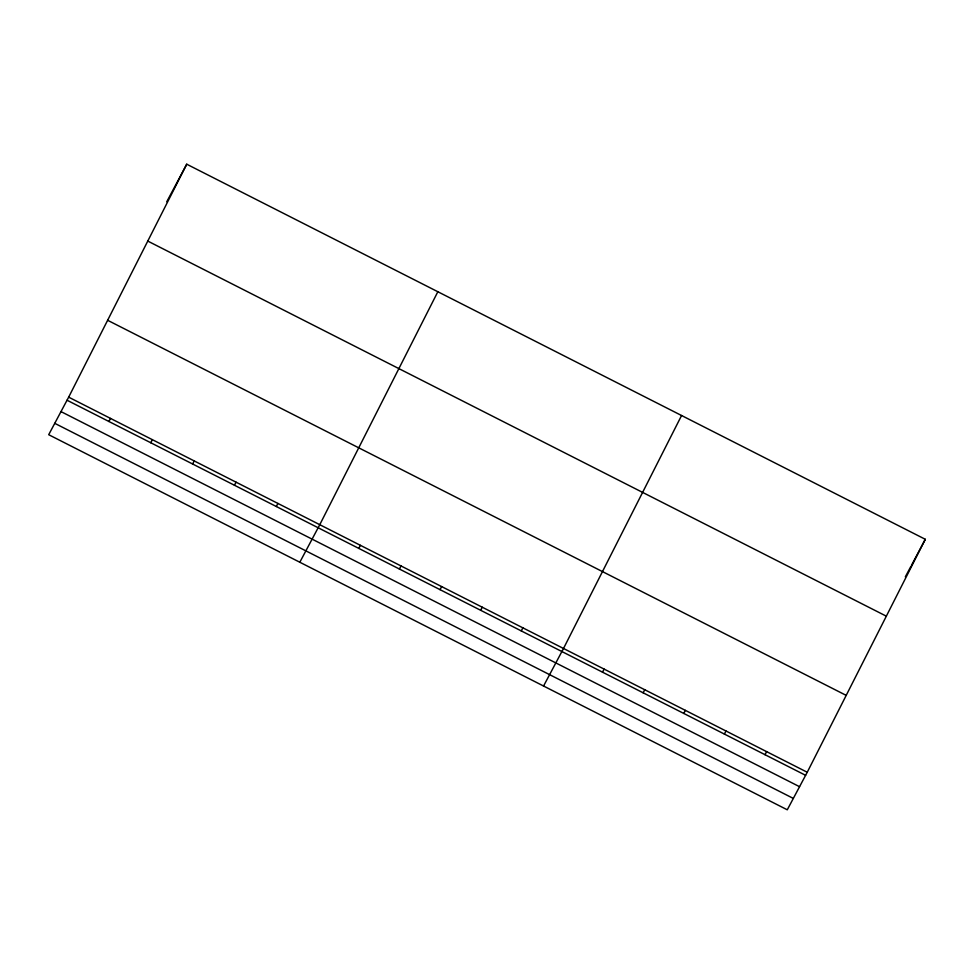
<?xml version="1.0" encoding="UTF-8"?>
<svg xmlns="http://www.w3.org/2000/svg" width="974" height="974" viewBox="0 0 974 974"><rect width="100%" height="100%" fill="white"/><g stroke="black" fill="none" stroke-linecap="round" stroke-linejoin="round"><path stroke-width="1.46" d="M68.667 397.161L186.728 164.204L925.3 539.292L807.239 772.26L787.272 809.796L48.7 434.708L68.667 397.161L807.239 772.26M437.837 291.737L319.776 524.694L299.822 562.241M681.569 415.508L563.508 648.477L543.553 686.025M166.761 201.74L186.728 164.204M108.881 421.474L110.512 418.418M150.739 442.732L152.37 439.664M192.596 463.989L194.216 460.921M234.442 485.247L236.073 482.179M276.299 506.504L277.931 503.436M358.773 548.386L360.404 545.318M399.389 569.023L401.02 565.955M440.017 589.647L441.648 586.579M480.632 610.284L482.264 607.216M521.26 630.909L522.892 627.84M602.504 672.17L604.136 669.101M643.12 692.794L644.751 689.738M683.748 713.431L685.379 710.363M724.364 734.055L725.995 730.999M764.992 754.692L766.623 751.624M905.333 576.839L910.714 566.722M911.384 565.468L925.3 539.292M147.768 241.077L886.34 616.177M107.627 320.288L846.199 695.375M67.036 400.229L805.608 775.316M60.985 411.6L799.557 786.7M54.751 423.325L793.323 798.424"/></g></svg>
